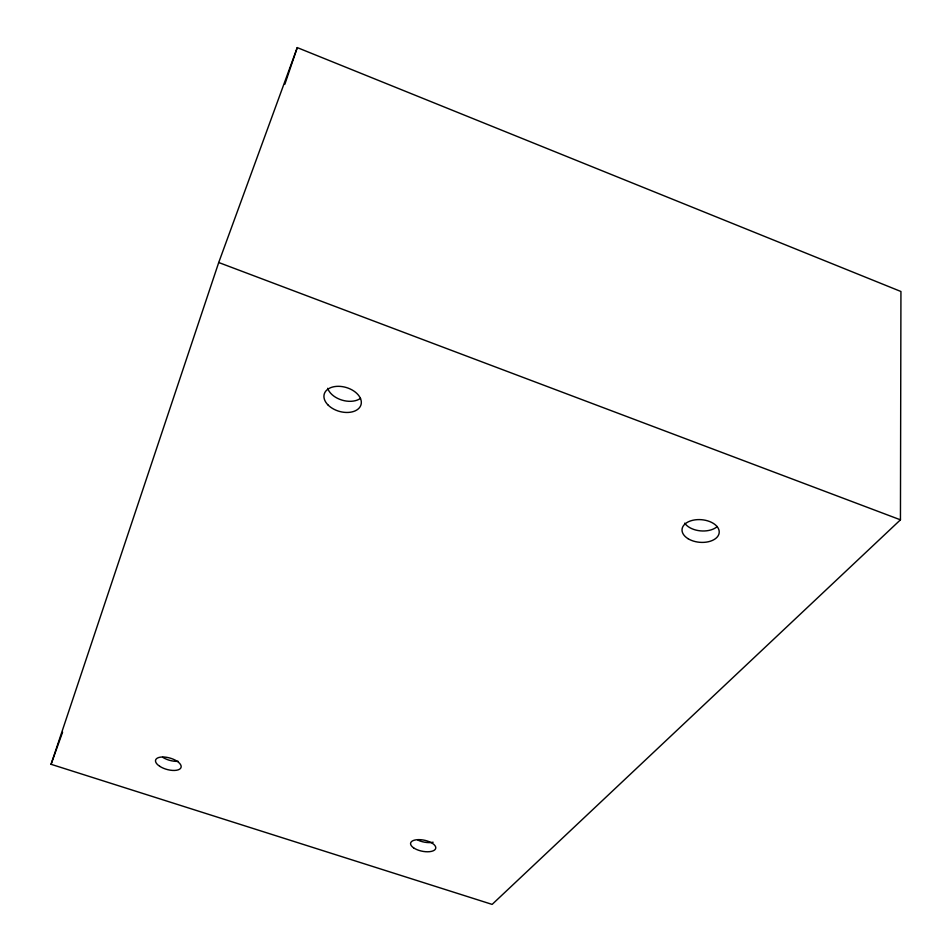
<?xml version="1.0" encoding="UTF-8"?>
<svg xmlns="http://www.w3.org/2000/svg" width="952" height="952" viewBox="0 0 952 952"><rect width="100%" height="100%" fill="white"/><g stroke="black" fill="none" stroke-linecap="round" stroke-linejoin="round"><path stroke-width="1.43" d="M900.449 519.828L900.937 291.502L297.262 47.6L218.722 262.514L51.063 764.301L492.136 904.4L900.449 519.828L218.722 262.514M284.874 84.216L297.262 47.6M51.063 764.301L62.582 732.183M360.534 398.341A19.04 12.483 16.3 0 1 341.911 400.09A19.04 12.483 16.3 0 1 327.666 388.309M178.155 761.303A13.209 5.938 15.9 0 1 162.685 757.292M433.136 842.222A12.781 5.652 11.6 0 1 417.928 840.128M717.284 526.527A18.54 11.376 4.7 0 1 700.172 530.835A18.54 11.376 4.7 0 1 684.714 523.16M688.01 538.665A18.635 11.329 4.9 0 0 718.772 534.477A18.635 11.329 4.9 0 0 695.115 519.851A18.635 11.329 4.9 0 0 688.01 538.665M327.809 404.755A19.147 12.435 16.2 0 0 359.927 407.039A19.147 12.435 16.2 0 0 340.15 386.381A19.147 12.435 16.2 0 0 327.809 404.755M413.573 847.827A12.828 5.617 11.6 0 0 435.064 849.565A12.828 5.617 11.6 0 0 420.891 839.712A12.828 5.617 11.6 0 0 413.573 847.827M159.734 766.312A13.257 5.902 15.9 0 0 180.904 767.812A13.257 5.902 15.9 0 0 164.339 757.042A13.257 5.902 15.9 0 0 159.734 766.312"/></g></svg>
